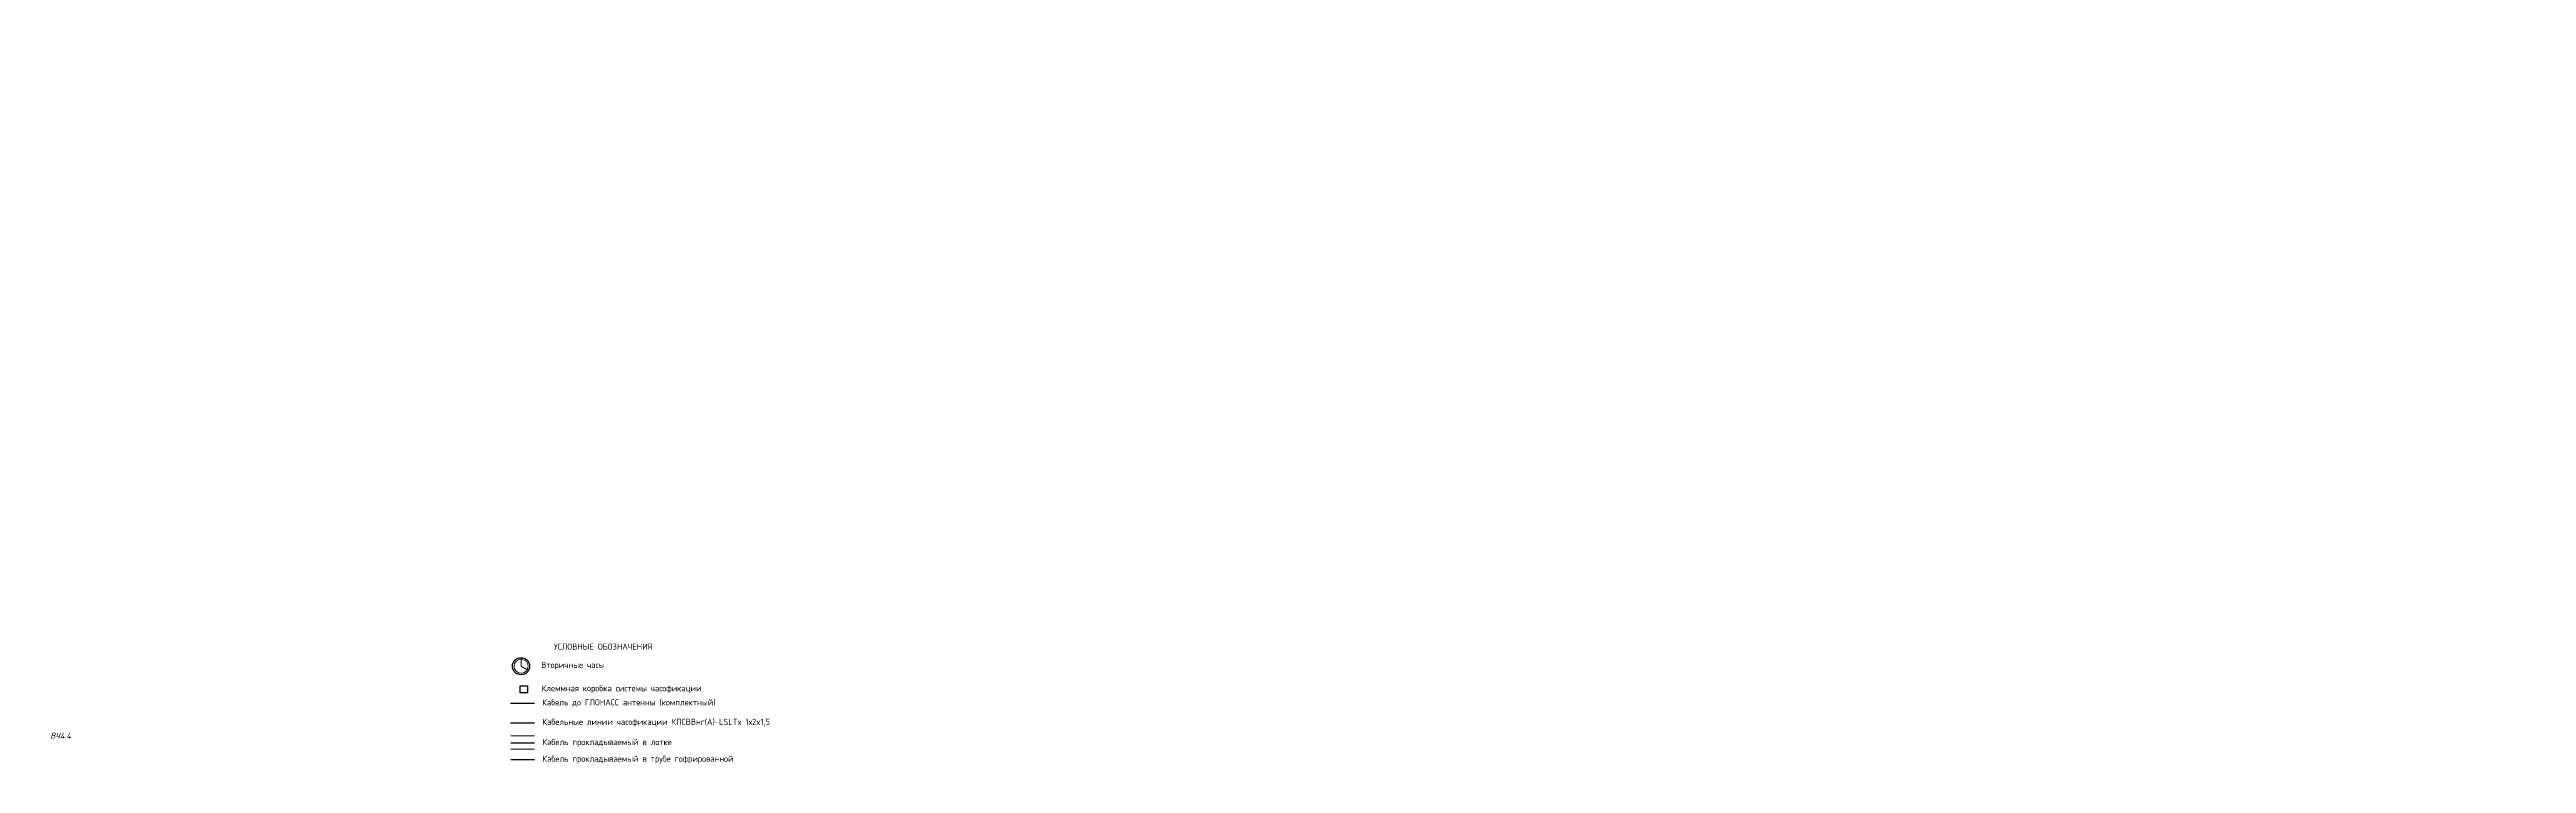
# Model space of a CAD drawing. Extents: x 69291107 to 70108111, y -33487476 to -33099794.
# Drawn here: x 70007119 to 70108111, y -33157490 to -33128391 of the extents above; entities that cross this region are included whole.
import ezdxf
from ezdxf import colors
from ezdxf.entities.mleader import LeaderData, LeaderLine
from ezdxf.enums import TextEntityAlignment as Align
from ezdxf.math import Vec2, Vec3

# ---------------------------------------------------------------- set-up
doc = ezdxf.new("R2010")
doc.units = 0
doc.header["$LTSCALE"] = 100
doc.set_wipeout_variables(frame=1)
doc.layers.add('СС. Текст', color=7, linetype='Continuous')
for name, color, linetype, lineweight in [('СС_ЗВ_Кабель', 1, 'Continuous', 30), ('СС_СКК_Лоток', 170, 'Continuous', 25), ('СС_ЭЧС_Кабель', 180, 'Continuous', 30), ('СС_ЭЧС_Оборудование', 180, 'Continuous', 30)]:
    doc.layers.add(name, color=color, linetype=linetype, lineweight=lineweight)
doc.styles.add('ICOCPEUR', font='isocpeur.ttf')
doc.styles.add('ISOCPEUR', font='isocpeui.ttf', dxfattribs={"height": 250})
doc.linetypes.add('Kabl_in_Tube', pattern='A,10,[133,ltypeshp.shx,S=1,R=0,X=0,Y=0],10', length=20)

# ---------------------------------------------------------------- blocks, each defined once
blk = doc.blocks.new('ЧС1')
blk.add_wipeout([(35829, 16235), (35936, 16366), (36085, 16430), (36274, 16411), (36386, 16339), (36480, 16187), (36483, 15992), (36404, 15849), (36282, 15763), (36146, 15735), (35976, 15779), (35854, 15892), (35796, 16064), (35805, 16166)])
at = {"linetype": 'Continuous', "lineweight": 0}
for p, q in [((36146, 16435), (36146, 16085)), ((36146, 16085), (36446, 15906))]:
    blk.add_line(p, q, dxfattribs=at)
at = {"linetype": 'Continuous', "lineweight": 30}
blk.add_circle((36146, 16085), 350, dxfattribs=at)
at = {"lineweight": 0, "ltscale": 100}
blk.add_circle((36146, 16085), 285, dxfattribs=at)
blk = doc.blocks.new('Коробка коммутац')
at = {"layer": 'СС_ЭЧС_Оборудование', "color": 18, "true_color": 0x000000}
for p, q in [((0, 295, -1), (299, 295)), ((0, 0), (0, 295, -1)), ((299, 0), (0, 0)), ((299, 295), (299, 0))]:
    blk.add_line(p, q, dxfattribs=at)

msp = doc.modelspace()

# ---------------------------------------------------------------- linework, layer by layer
at = {"layer": 'СС_ЗВ_Кабель', "color": 5}
msp.add_line((70025921, -33156653), (70026898, -33156653), dxfattribs=at)
at = {"layer": 'СС_ЗВ_Кабель', "color": 5, "linetype": 'Kabl_in_Tube', "ltscale": 0.5}
msp.add_line((70025921, -33157332), (70026898, -33157332), dxfattribs=at)
at = {"layer": 'СС_СКК_Лоток', "color": 18, "lineweight": 20, "true_color": 0x000000}
for p, q in [((70026898, -33156367), (70025921, -33156367)), ((70026898, -33156907), (70025921, -33156907))]:
    msp.add_line(p, q, dxfattribs=at)
at = {"layer": 'СС_ЭЧС_Кабель', "color": 3}
msp.add_line((70025913, -33155033), (70026890, -33155033), dxfattribs=at)
at = {"layer": 'СС_ЭЧС_Кабель', "color": 5}
msp.add_line((70025919, -33155829), (70026897, -33155829), dxfattribs=at)

# ---------------------------------------------------------------- texts
at = {"layer": 'СС. Текст', "insert": (70026840, -33152602, 0), "char_height": 250, "width": 5705.29, "attachment_point": 1, "style": 'ICOCPEUR'}
msp.add_mtext('\\pxi-2,l2,sm1.5,qc,t3;УСЛОВНЫЕ ОБОЗНАЧЕНИЯ', dxfattribs=at)
at = {"layer": 'СС. Текст', "char_height": 250, "attachment_point": 1, "style": 'ICOCPEUR'}
for s, insert in [('\\pxi-2,l2,sm1.5,t3; Вторичные часы', (70027006, -33153350, 0)), ('\\pxi-2,l2,sm1.5,t3; Клеммная коробка системы часофикации', (70027026, -33154301, 0))]:
    msp.add_mtext(s, dxfattribs=dict(at, insert=insert))
for s, width, insert in [('Кабель до ГЛОНАСС антенны (комплектный)', 8635.09, (70027206, -33154873, 0)), ('Кабельные линии часофикации КПСВВнг(А)-LSLTx 1х2x1,5', 9833.1, (70027212, -33155669, 0)), ('Кабель прокладываемый в лотке', 11279.86, (70027214, -33156493, 0)), ('Кабель прокладываемый в трубе гофрированной', 11279.86, (70027214, -33157172, 0))]:
    msp.add_mtext_dynamic_manual_height_columns(s, width=width, gutter_width=1, heights=[0], dxfattribs=dict(at, insert=insert))
at = {"layer": 'СС_ЭЧС_Оборудование', "color": 0, "lineweight": 30, "ltscale": 50, "style": 'ISOCPEUR'}
msp.add_text('ВЧ4.4', height=250, dxfattribs=at).set_placement((70007147, -33156561), align=Align.BOTTOM_LEFT)

# ---------------------------------------------------------------- leaders
at = {"layer": 'СС. Текст', "lineweight": 0}
ml = msp.add_multileader_mtext('Standard', dxfattribs=at)
ml.set_content('{\\fISOCPEUR|b0|i1|c204|p34;\\C256;Датчик ГЛОНАСС СВР-07.011\\Pна отм.+6.100 }', color=7, style='ICOCPEUR')
ml.set_leader_properties(color=256)
ml.build(insert=Vec2(0, 0))
ml.multileader.update_dxf_attribs({"text_left_attachment_type": 6, "text_right_attachment_type": 6, "dogleg_length": 0.1, "arrow_head_size": 0, "scale": 100})
ctx = ml.context
ctx.base_point, ctx.scale, ctx.char_height, ctx.arrow_head_size, ctx.landing_gap_size, ctx.plane_origin = Vec3(69690283, -33128883), 100, 250, 0, 0, Vec3(69692018, -33131865)
ctx.left_attachment, ctx.right_attachment = 6, 6
notes = []
notes.append((ctx, [(0, (1, 1, 0), (69690273, -33128883), (1, 0), 10, [(0, [(69688188, -33128391)], 0, [])])]))
ctx.mtext.insert, ctx.mtext.width, ctx.mtext.flow_direction = Vec3(69690283, -33128583), 4178.28, 5
for ctx, leaders in notes:
    for number, flags, end, landing, length, lines in leaders:
        leader = LeaderData()
        leader.index, (leader.has_last_leader_line, leader.has_dogleg_vector, leader.attachment_direction) = number, flags
        leader.last_leader_point, leader.dogleg_vector, leader.dogleg_length = Vec3(end), Vec3(landing), length
        for number, points, colour, breaks in lines:
            line = LeaderLine()
            line.index, line.vertices, line.color, line.breaks = number, Vec3.list(points), colors.encode_raw_color(colour), breaks
            leader.lines.append(line)
        ctx.leaders.append(leader)

# ---------------------------------------------------------------- next in the draw order: block references
at = {"layer": 'СС_ЭЧС_Оборудование'}
msp.add_blockref('ЧС1', (69990199, -33169612, 0), dxfattribs=at)

# ---------------------------------------------------------------- next in the draw order: block references
at = {"layer": 'СС_ЭЧС_Кабель'}
msp.add_blockref('Коробка коммутац', (70026309, -33154615), dxfattribs=at)

doc.saveas('drawing.dxf')
